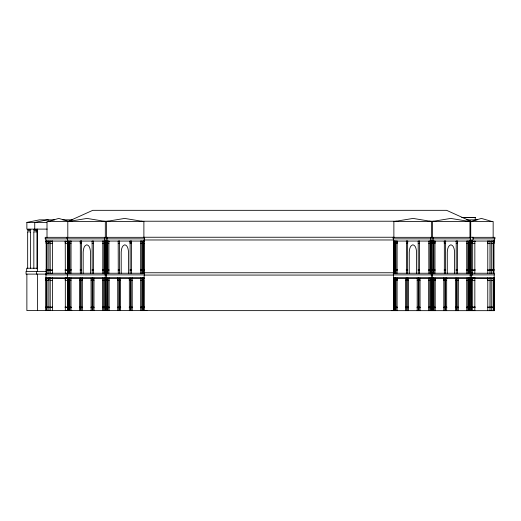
<?xml version="1.0" encoding="UTF-8"?>
<svg xmlns="http://www.w3.org/2000/svg" width="521" height="521" viewBox="0 0 521 521"><rect width="100%" height="100%" fill="white"/><g stroke="black" fill="none" stroke-linecap="round" stroke-linejoin="round"><path stroke-width="0.78" d="M48.251 221.477L58.743 218.423L69.234 221.477M470.925 221.477L481.417 218.423L491.909 221.477M47.17 229.11L26.871 229.11L26.871 222.415L39.407 219.855L54.594 219.855M68.427 221.477L87.014 218.423L105.607 221.477M106.082 221.477L124.675 218.423L143.262 221.477M394.501 221.477L413.094 218.423L431.681 221.477M432.163 221.477L450.75 218.423L469.343 221.477M461.788 217.407L475.575 217.407L462.602 217.654M62.728 219.855L72.478 219.855M466.757 219.855L477.138 219.855M70.257 221.223L68.629 221.223L92.751 210.328L446.614 210.328L470.73 221.223L470.73 237.244L473.075 237.244L473.075 239.973L470.73 239.973L470.73 272.763L472.423 272.763L472.423 275.068L469.955 275.068M103.627 221.223L108.511 221.223M141.074 221.223L396.663 221.223M429.219 221.223L434.104 221.223M467.474 221.223L470.73 221.223M26.871 222.415L46.929 222.415M27.437 229.715L30.843 229.715M33.611 229.715L37.011 229.715M27.515 230.36L30.772 230.36M33.683 230.36L36.939 230.36M27.587 231.884L30.693 231.884M33.761 231.884L36.861 231.884M143.516 237.244L394.221 237.244M472.84 237.335L494.95 237.335L494.95 238.865L472.918 238.865M144.33 239.973L393.407 239.973M144.18 241.06L45.874 241.06L45.874 238.865M393.589 241.06L494.286 241.06L494.286 238.865M67.541 241.132L69.3 241.119L69.241 273.238M69.866 241.711L71.071 241.711L71.071 241.119L69.866 241.119L69.925 273.238M107.189 241.119L105.984 241.119L105.984 241.711L107.189 241.711M107.749 241.711L108.961 241.711L108.961 241.119L107.749 241.119L107.808 273.238M119.569 241.119L118.195 241.119L118.267 273.238M131.442 241.119L130.068 241.119L130.094 243.47L131.416 243.47L131.416 241.119L131.377 273.238M141.823 241.119L140.618 241.119L140.618 241.711L141.823 241.711M144.148 241.132L142.389 241.119L142.448 273.238M393.622 241.132L395.38 241.119L395.38 241.711L393.622 241.731M397.152 241.119L395.947 241.119L396.006 273.238M419.568 241.119L418.194 241.119L418.265 273.238M428.809 241.711L430.014 241.711L430.014 241.119L428.809 241.119L428.868 273.238M433.27 241.119L432.059 241.119L432.059 241.711L433.27 241.711L433.27 241.119L433.212 273.238M444.341 273.238L444.341 241.119L445.65 241.119L445.65 241.711L444.276 241.711M470.222 241.132L468.464 241.119L468.522 273.238M46.564 241.731L48.974 241.731M65.203 241.659L69.3 241.711M80.247 241.711L81.621 241.711M92.119 241.711L93.493 241.711M103.939 241.711L102.735 241.711L102.735 241.119L103.939 241.119L103.881 273.238M104.5 241.711L105.704 241.711M118.195 241.711L119.569 241.711M130.068 241.711L131.442 241.711M142.389 241.711L144.148 241.731M395.947 241.711L397.152 241.711M407.702 241.711L406.321 241.711L406.321 241.119L407.702 241.119L407.669 243.47L406.354 243.47M418.194 241.711L419.568 241.711M430.58 241.711L431.785 241.711M433.83 241.711L435.035 241.711M457.523 241.711L456.149 241.711L456.149 241.119L457.523 241.119L457.49 243.47L456.175 243.47M466.699 241.711L467.904 241.711L467.904 241.119L466.699 241.119L466.757 273.238M468.464 241.711L471.427 241.659M487.656 241.731L490.066 241.731L490.066 241.132L487.656 241.132L487.702 243.496L490.014 243.496M50.146 243.496L52.458 243.496M69.28 243.47L65.249 243.424L65.249 241.06L65.32 273.323L67.496 273.323M69.892 243.47L71.045 243.47M92.145 243.47L93.467 243.47M102.754 243.47L103.913 243.47M104.526 243.47L105.685 243.47M106.01 243.47L107.163 243.47M107.775 243.47L108.935 243.47M118.228 243.47L119.543 243.47M140.644 243.47L141.797 243.47M142.409 243.47L144.135 243.496M395.354 243.47L393.635 243.496L393.589 238.865M395.967 243.47L397.126 243.47L397.126 241.119L397.093 273.238M418.226 243.47L419.542 243.47M428.835 243.47L429.988 243.47M430.607 243.47L431.759 243.47L431.785 241.119L430.58 241.119L430.639 273.238M432.085 243.47L433.244 243.47M433.856 243.47L435.009 243.47L435.009 241.119L433.83 241.119L433.889 273.238M445.624 243.47L444.302 243.47L444.276 241.119M466.718 243.47L467.878 243.47M468.49 243.47L471.375 243.424L471.427 241.06M474.911 243.424L472.599 243.424L472.599 241.06L472.554 241.659L474.957 241.659L474.957 241.06M491.238 243.496L493.543 243.496L493.595 241.132M37.408 268.243L26.675 268.243L26.675 271.376M47.307 269.767L45.874 269.767L46.174 270.282M69.313 269.767L65.145 269.839L65.145 270.353L68.023 270.353M93.5 269.767L92.087 269.767L92.087 270.282L93.5 270.282M105.717 269.767L104.474 269.767L104.474 270.282L105.717 270.282M105.971 269.767L107.215 269.767L107.215 270.282L105.971 270.282M107.743 269.767L108.987 269.767L108.987 270.282L107.743 270.282M118.189 269.767L119.602 269.767L119.602 270.282L118.189 270.282M142.376 269.767L143.62 269.767M419.581 269.767L418.168 269.767L418.168 270.282L419.581 270.282M430.548 269.767L431.792 269.767L431.792 270.282L430.548 270.282M433.824 269.767L435.061 269.767L435.061 270.282L433.824 270.282M468.457 269.767L471.479 269.839L471.479 270.353L469.623 270.353M492.853 269.767L494.286 269.767L493.986 270.282M67.528 269.911L68.069 269.911M105.958 269.911L106.499 269.911L106.499 270.425L105.958 270.425M143.62 269.911L144.161 269.911M393.609 269.911L394.15 269.911M469.695 269.911L470.242 269.911M49.156 270.282L49.462 269.767M68.069 270.282L69.313 270.282M142.376 270.282L143.62 270.282M394.15 270.282L395.387 270.282L395.387 269.767L393.609 269.839L393.609 270.425L394.15 270.425M468.457 270.282L469.701 270.282M491.003 270.282L490.697 269.767M393.609 270.353L394.15 270.353M67.528 270.425L68.069 270.425M143.62 270.425L144.161 270.425M470.242 270.425L469.695 270.425L469.701 269.767M46.362 271.376L26.05 271.376L26.05 274.111L46.356 274.111M144.33 272.763L394.221 272.763M471.297 274.886L494.286 274.886L494.286 273.238L393.342 273.238L393.342 274.886L470.509 274.886L470.509 273.238M144.337 275.068L393.433 275.068M45.965 274.886L45.965 277.96L47.007 277.96M144.18 277.96L65.203 277.967L65.249 280.35L67.561 280.35M470.261 277.96L393.583 277.96L393.583 274.886M472.554 277.967L474.957 277.967L474.957 278.566L472.554 278.566L472.554 277.967L472.599 280.35L474.911 280.35M493.153 277.96L494.195 277.96L494.195 274.886M45.965 277.96L69.3 278.11M69.417 278.11L79.133 278.11M79.413 278.715L80.618 278.715L80.618 278.11L79.413 278.11L79.472 310.672M80.755 278.11L142.272 278.11M142.389 278.11L143.594 278.11L143.568 280.493L142.409 280.493M395.498 278.11L405.214 278.11M406.829 278.11L468.346 278.11M468.464 278.11L470.189 278.038M471.258 277.967L494.195 278.11L494.195 278.715L492.833 278.715M68.056 278.116L47.007 278.11L47.007 310.601M471.297 278.116L493.153 278.11L493.153 310.601M46.564 278.637L48.974 278.637M65.203 278.566L68.713 278.637M393.655 278.637L394.788 278.637M469.056 278.637L470.189 278.637L470.261 274.886M487.656 278.637L490.066 278.637L490.066 278.038M493.595 278.637L491.186 278.637L491.186 278.038L491.303 310.601M68.095 278.715L69.3 278.715M69.866 278.715L71.071 278.715L71.071 278.11M81.185 278.715L82.39 278.715M91.045 278.715L92.25 278.715M92.816 278.715L94.021 278.715M103.725 278.715L102.52 278.715L102.52 278.11M104.285 278.715L105.489 278.715M106.199 278.715L107.404 278.715M107.964 278.715L109.176 278.715L109.176 278.11M117.668 278.715L118.873 278.715M119.439 278.715L120.644 278.715M129.299 278.715L130.504 278.715M141.823 278.715L140.618 278.715L140.618 278.11M142.389 278.715L143.594 278.715M395.947 278.715L397.152 278.715M405.494 278.715L406.699 278.715M407.259 278.715L408.471 278.715M417.126 278.715L418.33 278.715M418.891 278.715L420.095 278.715M428.594 278.715L429.799 278.715L429.799 278.11M430.366 278.715L431.57 278.715M434.045 278.715L435.25 278.715M443.749 278.715L444.954 278.715M456.585 278.715L455.38 278.715L455.38 278.11L455.439 310.672M457.145 278.715L458.356 278.715L458.356 278.11L458.298 310.672M466.699 278.715L467.904 278.715L467.904 278.11M468.464 278.715L469.668 278.715M50.146 280.422L52.458 280.422M69.28 280.493L68.121 280.493L68.095 278.11L68.153 310.672M69.892 280.493L71.045 280.493M79.439 280.493L80.599 280.493M81.211 280.493L82.364 280.493L82.364 278.11M91.071 280.493L92.224 280.493L92.224 278.11M93.995 280.493L92.836 280.493L92.836 278.11M102.539 280.493L103.699 280.493M104.311 280.493L105.47 280.493L105.489 278.11M107.378 280.493L106.225 280.493L106.199 278.11L106.258 310.672M107.99 280.493L109.149 280.493M118.853 280.493L117.694 280.493L117.668 278.11M120.618 280.493L119.465 280.493L119.465 278.11L119.498 310.672M130.484 280.493L129.325 280.493L129.325 278.11L129.358 310.672M131.097 280.493L132.249 280.493M140.644 280.493L141.797 280.493M394.202 280.493L395.354 280.493M395.967 280.493L397.126 280.493L397.152 278.11M405.52 280.493L406.673 280.493L406.699 278.11L405.494 278.11L405.553 310.672M408.444 280.493L407.285 280.493L407.259 278.11M417.145 280.493L418.304 280.493L418.33 278.11M420.076 280.493L418.917 280.493L418.917 278.11L418.949 310.672M428.62 280.493L429.773 280.493M430.392 280.493L431.544 280.493L431.57 278.11L431.512 310.672M432.3 280.493L433.459 280.493M434.071 280.493L435.224 280.493L435.224 278.11L435.191 310.672M444.927 280.493L443.775 280.493L443.775 278.11M445.54 280.493L446.699 280.493M455.406 280.493L456.559 280.493M457.171 280.493L458.33 280.493M466.718 280.493L467.878 280.493M468.49 280.493L469.649 280.493L469.649 278.11L469.61 310.672M490.014 280.422L487.702 280.422L487.702 278.038M491.238 280.422L493.543 280.422L493.543 278.038M68.726 307.084L65.145 307.012L65.145 307.533L67.678 307.533M104.701 307.084L106.499 307.084L106.499 307.605M142.962 307.084L144.161 307.084M393.609 307.084L394.807 307.084M469.043 307.084L470.242 307.084M45.874 307.156L47.307 307.156M69.313 307.156L68.069 307.156L68.069 307.677L69.313 307.677M81.159 307.156L82.396 307.156L82.396 307.677L81.159 307.677M94.027 307.156L92.784 307.156L92.784 307.677L94.027 307.677M118.905 307.156L117.661 307.156L117.661 307.677L118.905 307.677M130.537 307.156L129.293 307.156L129.293 307.677L130.537 307.677M142.376 307.156L143.62 307.156L143.62 307.677L142.376 307.677M395.387 307.156L394.15 307.156L394.15 307.677L395.387 307.677L395.406 307.084M408.477 307.156L407.233 307.156L407.233 307.677L408.477 307.677M417.093 307.156L418.337 307.156L418.337 307.677L417.093 307.677M420.108 307.156L418.864 307.156L418.864 307.677L420.108 307.677M430.339 307.156L431.577 307.156L431.577 307.677L430.339 307.677M434.039 307.156L435.276 307.156L435.276 307.677L434.039 307.677M457.138 307.156L458.382 307.156L458.382 307.677L457.138 307.677M468.457 307.156L469.701 307.156L469.701 307.677L468.457 307.677M492.853 307.156L494.286 307.156M471.31 307.533L471.479 307.012M69.176 307.605L69.326 307.084M104.851 307.605L106.838 307.605M142.513 307.605L142.363 307.084M144.011 307.605L144.161 307.012M393.759 307.605L393.609 307.012M430.932 307.605L432.912 307.605M470.085 307.605L470.242 307.012M46.174 307.677L45.568 307.677L45.568 307.156M49.156 307.677L49.462 307.156M491.003 307.677L490.697 307.156M493.986 307.677L494.592 307.677L494.592 307.156M71.839 310.529L65.32 310.529L65.32 277.967M104.851 310.529L108.296 310.523M142.513 310.529L144.011 310.529L144.07 277.967M145.398 310.523L146.955 310.523M391.251 310.523L392.847 310.523M430.932 310.529L433.192 310.523M468.32 310.529L471.31 310.529L471.31 277.967L471.375 280.35M471.414 310.523L474.839 310.529L474.839 277.967M469.03 220.982L472.215 221.471M48.863 220.175L47.281 219.855L34.744 222.415L34.744 229.11M494.501 278.11L494.501 278.715M494.409 278.11L494.409 280.493M494.286 278.11L494.286 310.672L26.871 310.601L26.871 274.111M494.11 241.119L494.11 243.47M494.11 278.11L494.11 280.493M493.986 241.119L493.986 273.238M493.986 278.11L493.986 310.672M493.478 241.132L493.478 273.395M493.478 278.038L493.478 310.601M493.153 237.335L493.153 221.477L393.876 221.477L393.876 237.335M493.153 241.06L493.153 273.238M491.303 241.132L491.303 273.395M490.014 241.132L489.948 273.395M490.014 278.038L489.948 310.601M487.773 241.132L487.773 273.395M487.773 278.038L487.773 310.601M475.237 217.407L475.237 219.855M474.839 241.06L474.839 273.323M472.664 241.06L472.664 273.323M472.664 277.967L472.664 310.529M471.583 275.068L471.583 310.601M471.31 241.06L471.31 273.323M470.255 238.865L470.196 273.395M470.15 277.967L470.085 310.601M469.968 221.477L469.968 237.335M469.968 241.06L469.968 273.238M469.968 278.11L469.968 310.601M469.74 241.132L469.74 273.395M469.727 243.496L469.668 241.119L469.61 273.238M468.594 278.038L468.594 310.601M468.49 278.038L468.522 310.672M467.878 241.119L467.845 273.238M467.845 278.11L467.845 310.672M466.718 278.11L466.757 310.672M457.458 241.119L457.458 273.238M457.145 278.11L457.204 310.672M456.526 278.11L456.526 310.672M456.214 241.119L456.214 273.238M454.586 273.238L454.586 252.092C454.338 249.481 453.98 245.534 450.932 244.766C447.884 245.534 447.526 249.481 447.278 252.092L447.278 273.238M446.725 278.11L446.725 278.715L445.52 278.715L445.52 278.11L445.579 310.672M446.666 278.11L446.666 310.672M445.624 241.119L445.585 273.238M444.895 278.11L444.895 310.672M443.807 278.11L443.807 310.672M434.976 241.119L434.976 273.238M434.104 278.11L434.104 310.672M433.479 278.11L433.479 278.715L432.274 278.715L432.274 278.11L432.332 310.672M433.42 278.11L433.42 310.672M433.192 237.335L433.192 238.865M432.977 238.865L432.977 241.06M432.645 273.238L432.645 274.886M432.515 274.886L432.515 277.96M432.58 307.605L432.58 307.084L431.271 307.084L431.271 307.605M432.456 221.477L432.456 237.335M432.085 241.119L432.117 273.238M431.929 278.11L431.922 310.601M431.727 241.119L431.727 273.238M431.388 221.477L431.388 237.335M431.336 274.886L431.336 277.96M431.199 273.238L431.199 274.886M430.867 238.865L430.867 241.06M430.652 237.335L430.652 238.865M430.392 278.11L430.424 310.672M429.955 241.119L429.955 273.238M429.773 278.11L429.74 310.672M428.653 278.11L428.653 310.672M420.037 278.11L420.037 310.672M419.503 241.119L419.503 273.238M418.272 278.11L418.272 310.672M417.184 278.11L417.184 310.672M416.566 273.238L416.566 252.092C416.318 249.481 415.96 245.534 412.912 244.766C409.864 245.534 409.506 249.481 409.259 252.092L409.259 273.238M408.412 278.11L408.412 310.672M407.63 241.119L407.63 273.238M407.318 278.11L407.318 310.672M406.64 278.11L406.64 310.672M406.393 241.119L406.393 273.238M397.093 278.11L397.093 310.672M395.967 278.11L396.006 310.672M395.354 241.119L395.322 273.238M395.315 278.038L395.322 310.672M395.25 278.038L395.25 310.601L393.759 310.529L393.759 277.967M394.234 241.119L394.234 273.238M394.234 310.672L394.202 278.11L394.176 278.715L395.38 278.715L395.38 278.11L393.655 278.038L393.7 280.422M394.123 241.06L394.104 273.395M393.876 241.06L393.876 273.238M393.876 278.11L393.876 310.601M393.655 241.06L393.655 273.395M144.18 238.865L144.115 273.395M144.18 274.886L144.115 278.637M143.887 237.335L143.887 221.477L47.007 221.477L47.007 237.335M143.887 242.669L143.887 273.238M143.887 279.731L143.887 310.601M143.568 241.119L143.666 273.395M143.536 241.119L143.536 273.238M143.536 278.11L143.536 310.672M142.409 278.038L142.448 310.672M141.764 241.119L141.764 273.238M141.823 278.11L141.764 310.672M140.644 241.119L140.677 273.238M140.677 278.11L140.677 310.672M132.275 278.11L132.275 278.715L131.071 278.715L131.071 278.11L131.129 310.672M132.217 278.11L132.217 310.672M130.484 278.11L130.445 310.672M130.133 241.119L130.133 273.238M128.511 273.238L128.511 252.092C128.264 249.481 127.906 245.534 124.858 244.766C121.81 245.534 121.445 249.481 121.204 252.092L121.204 273.238M120.618 278.11L120.585 310.672M119.543 241.119L119.504 273.238M118.873 278.11L118.821 310.672M117.726 278.11L117.726 310.672M109.117 278.11L109.117 310.672M108.902 241.119L108.902 273.238M107.99 278.11L108.023 310.672M107.404 278.11L107.346 310.672M107.111 237.335L107.111 238.865M107.163 241.119L107.131 273.238M106.903 238.865L106.903 241.06M106.571 273.238L106.571 274.886M106.382 221.477L106.382 237.335M106.434 274.886L106.434 277.96M106.043 241.119L106.043 273.238M105.958 242.669L105.958 273.238M105.841 278.11L105.848 310.601M105.73 273.238L105.704 241.119L104.5 241.119L104.558 273.238M105.646 241.119L105.646 273.238M105.431 278.11L105.431 310.672M105.314 221.477L105.314 237.335M105.255 274.886L105.255 277.96M105.19 307.084L105.19 307.605M105.118 273.238L105.118 274.886M104.786 238.865L104.786 241.06M104.578 237.335L104.578 238.865M104.343 278.11L104.343 310.672M103.699 278.11L103.666 310.672M102.793 241.119L102.793 273.238M102.539 278.11L102.578 310.672M94.021 278.11L93.962 310.672M93.428 273.238L93.467 241.119L92.119 241.119L92.184 273.238M92.875 278.11L92.875 310.672M92.191 278.11L92.191 310.672M91.045 278.11L91.103 310.672M90.485 273.238L90.485 252.092C90.244 249.481 89.886 245.534 86.831 244.766C83.783 245.534 83.425 249.481 83.178 252.092L83.178 273.238M82.331 278.11L82.331 310.672M81.556 241.119L81.556 273.238M81.211 278.11L81.243 310.672M80.56 278.11L80.56 310.672M80.312 241.119L80.312 273.238M71.045 241.119L71.012 273.238M71.012 278.11L71.012 310.672M69.866 278.11L69.925 310.672M69.241 310.672L69.234 278.038L69.176 310.601M68.153 273.238L68.153 241.119L68.023 273.395M67.802 221.477L67.802 237.335M67.802 241.06L67.802 273.238M67.802 278.11L67.802 310.601M67.606 241.06L67.606 241.659M67.626 269.839L67.626 270.353M67.678 277.967L67.678 310.601M67.509 238.865L67.574 273.395M67.509 274.886L67.496 310.529M67.261 273.238L67.261 274.886M67.072 237.335L67.072 238.865M52.504 278.038L52.504 278.637L50.094 278.637L50.094 278.038M52.387 241.132L52.387 273.395L50.211 273.395L50.146 241.132M52.458 278.038L52.387 310.601M50.211 278.038L50.211 310.601M49.365 241.119L49.365 241.711M49.365 278.11L49.365 278.715M48.974 278.038L48.922 280.422L46.616 280.422L46.616 278.038L46.682 310.601M48.857 241.132L48.857 273.395L46.682 273.395L46.682 241.132M48.857 278.038L48.857 310.601M47.007 241.06L47.007 273.238M46.174 241.119L46.174 273.238M46.174 278.11L46.174 310.672M46.05 241.119L46.05 243.47M46.05 278.11L46.05 280.493M45.965 241.119L45.965 241.711M45.965 278.11L45.965 278.715M45.874 278.11L45.874 310.672M45.75 278.11L45.75 280.493M37.408 229.11L37.408 271.376M37.408 274.111L37.408 310.601M36.971 229.11L36.971 268.934M36.424 271.376L36.424 274.111M33.832 231.884L33.832 268.595M30.615 231.884L30.615 268.595M27.665 231.884L27.665 268.595M144.617 237.335L45.21 237.335L45.21 238.865L144.617 238.865L144.617 237.335M470.691 237.335L393.153 237.335L393.153 238.865L470.691 238.865L470.691 237.335M48.974 241.132L46.564 241.132L46.616 243.496L48.922 243.496L48.974 241.132M52.504 241.132L50.094 241.132L50.094 241.731L52.504 241.731L52.504 241.132M81.621 241.119L80.247 241.119L80.273 243.47L81.595 243.47L81.621 241.119M494.195 241.119L491.186 241.132L491.186 241.731L494.195 241.711L494.195 241.119M71.084 269.767L69.84 269.767L69.84 270.282L71.084 270.282L71.084 269.767M81.634 269.767L80.214 269.767L80.214 270.282L81.634 270.282L81.634 269.767M103.946 269.767L102.702 269.767L102.702 270.282L103.946 270.282L103.946 269.767M131.474 269.767L130.061 269.767L130.061 270.282L131.474 270.282L131.474 269.767M141.849 269.767L140.611 269.767L140.611 270.282L141.849 270.282L141.849 269.767M397.158 269.767L395.914 269.767L395.914 270.282L397.158 270.282L397.158 269.767M407.709 269.767L406.295 269.767L406.295 270.282L407.709 270.282L407.709 269.767M430.027 269.767L428.783 269.767L428.783 270.282L430.027 270.282L430.027 269.767M433.296 269.767L432.052 269.767L432.052 270.282L433.296 270.282L433.296 269.767M445.683 269.767L444.263 269.767L444.263 270.282L445.683 270.282L445.683 269.767M457.555 269.767L456.135 269.767L456.135 270.282L457.555 270.282L457.555 269.767M467.93 269.767L466.686 269.767L466.686 270.282L467.93 270.282L467.93 269.767M475.015 269.839L472.534 269.839L472.534 270.353L475.015 270.353L475.015 269.839M48.994 269.911L46.512 269.911L46.512 270.425L48.994 270.425L48.994 269.911M52.523 269.911L50.042 269.911L50.042 270.425L52.523 270.425L52.523 269.911M490.118 269.911L487.636 269.911L487.636 270.425L490.118 270.425L490.118 269.911M493.647 269.911L491.166 269.911L491.166 270.425L493.647 270.425L493.647 269.911M144.428 273.238L45.874 273.238L45.874 274.886L144.428 274.886L144.428 273.238M48.994 307.084L46.512 307.084L46.512 307.605L48.994 307.605L48.994 307.084M52.523 307.084L50.042 307.084L50.042 307.605L52.523 307.605L52.523 307.084M475.015 307.012L472.534 307.012L472.534 307.533L475.015 307.533L475.015 307.012M490.118 307.084L487.636 307.084L487.636 307.605L490.118 307.605L490.118 307.084M493.647 307.084L491.166 307.084L491.166 307.605L493.647 307.605L493.647 307.084M71.084 307.156L69.84 307.156L69.84 307.677L71.084 307.677L71.084 307.156M80.631 307.156L79.387 307.156L79.387 307.677L80.631 307.677L80.631 307.156M92.263 307.156L91.019 307.156L91.019 307.677L92.263 307.677L92.263 307.156M103.731 307.156L102.487 307.156L102.487 307.677L103.731 307.677L103.731 307.156M105.502 307.156L104.259 307.156L104.259 307.677L105.502 307.677L105.502 307.156M107.43 307.156L106.186 307.156L106.186 307.677L107.43 307.677L107.43 307.156M109.202 307.156L107.958 307.156L107.958 307.677L109.202 307.677L109.202 307.156M120.67 307.156L119.433 307.156L119.433 307.677L120.67 307.677L120.67 307.156M132.301 307.156L131.058 307.156L131.058 307.677L132.301 307.677L132.301 307.156M141.849 307.156L140.611 307.156L140.611 307.677L141.849 307.677L141.849 307.156M397.158 307.156L395.914 307.156L395.914 307.677L397.158 307.677L397.158 307.156M406.706 307.156L405.462 307.156L405.462 307.677L406.706 307.677L406.706 307.156M429.812 307.156L428.568 307.156L428.568 307.677L429.812 307.677L429.812 307.156M433.511 307.156L432.267 307.156L432.267 307.677L433.511 307.677L433.511 307.156M444.98 307.156L443.742 307.156L443.742 307.677L444.98 307.677L444.98 307.156M446.751 307.156L445.507 307.156L445.507 307.677L446.751 307.677L446.751 307.156M456.611 307.156L455.367 307.156L455.367 307.677L456.611 307.677L456.611 307.156M467.93 307.156L466.686 307.156L466.686 307.677L467.93 307.677L467.93 307.156"/></g></svg>
